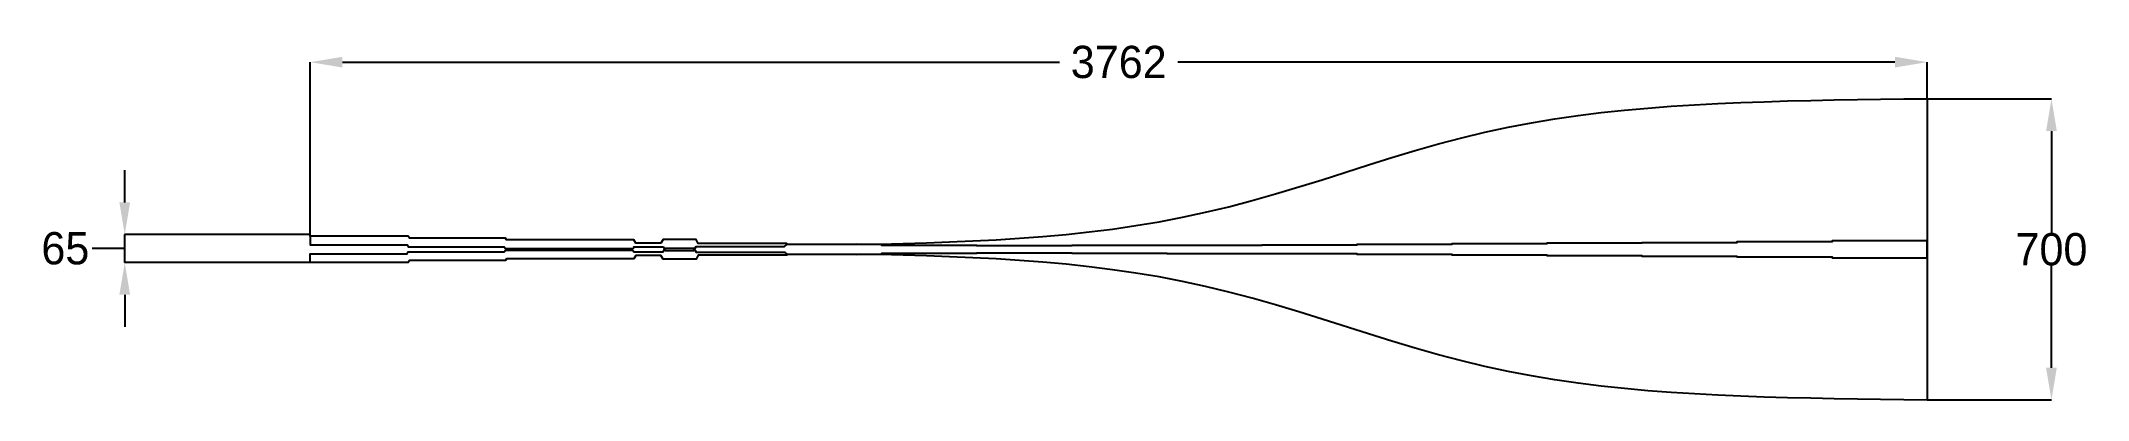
# Model space of a CAD drawing. Extents: x -1735 to 3028, y -350 to 484.
import ezdxf

# ---------------------------------------------------------------- set-up
doc = ezdxf.new("R2010")
doc.units = 0
doc.header["$MEASUREMENT"] = 0
doc.layers.get('0').update_dxf_attribs({"linetype": 'CONTINUOUS'})
doc.layers.get('DEFPOINTS').update_dxf_attribs({"linetype": 'CONTINUOUS'})
doc.layers.add('L001', color=7, linetype='CONTINUOUS')
doc.layers.add('L002', color=7, linetype='CONTINUOUS')
doc.dimstyles.get("Standard").update_dxf_attribs({"dimtxt": 0.18, "dimasz": 0.18, "dimexe": 0.18, "dimexo": 0.0625, "dimgap": 0.09, "dimtad": 0, "dimtih": 1, "dimtoh": 1, "dimdec": 4, "dimzin": 0, "dimdsep": 46, "dimtxsty": 'Standard', "dimcen": 0.09, "dimadec": 0, "dimazin": 0, "dimtfac": 1, "dimtdec": 4, "dimtofl": 0, "dimtmove": 0, "dimatfit": 3, "dimfxl": 0, "dimtolj": 1, "dimtzin": 0, "dimarcsym": 0})

# ---------------------------------------------------------------- blocks, each defined once
blk = doc.blocks.new('*D0')
at = {"color": 0, "linetype": 'ByBlock'}
for p, q in [((-1108.5, 30.6), (-1108.5, 435.3)), ((-1033.5, 435.1), (634.8, 435.1)), ((2578.3, 435.1), (910, 435.1)), ((2653.3, 350.2), (2653.3, 435.3))]:
    blk.add_line(p, q, dxfattribs=at)
for points in [[(-1108.5, 435.1), (-1033.5, 447.6), (-1033.5, 422.6)], [(2653.3, 435.1), (2578.3, 447.6), (2578.3, 422.6)]]:
    blk.add_solid(points, dxfattribs=at)
at = {"layer": 'DEFPOINTS', "color": 0, "linetype": 'ByBlock'}
for p in [(2653.3, 350.1), (-1108.5, 30.6)]:
    blk.add_point(p, dxfattribs=at)
at = {"color": 0, "linetype": 'ByBlock', "insert": (772.4, 435.1), "char_height": 75, "attachment_point": 5}
blk.add_mtext('\\A1;3762', dxfattribs=at)
blk = doc.blocks.new('*D1')
at = {"color": 0, "linetype": 'ByBlock'}
for p, q in [((-1540.1, 109.3), (-1540.1, 184.3)), ((-1540.7, 2.1), (-1615.7, 2.1)), ((-1540.1, 1.9), (-1540.7, 2.1)), ((-1108.6, 34.3), (-1540.3, 34.3)), ((-1540.1, -30.4), (-1540.1, 34.3)), ((-1108.6, -30.4), (-1540.3, -30.4)), ((-1540.1, -105.4), (-1540.1, -180.4))]:
    blk.add_line(p, q, dxfattribs=at)
for points in [[(-1540.1, 34.3), (-1527.6, 109.3), (-1552.6, 109.3)], [(-1540.1, -30.4), (-1527.6, -105.4), (-1552.6, -105.4)]]:
    blk.add_solid(points, dxfattribs=at)
at = {"layer": 'DEFPOINTS', "color": 0, "linetype": 'ByBlock'}
for p in [(-1108.5, 34.3), (-1108.5, -30.4)]:
    blk.add_point(p, dxfattribs=at)
at = {"color": 0, "linetype": 'ByBlock', "insert": (-1678.3, 2.1), "char_height": 75, "attachment_point": 5}
blk.add_mtext('\\A1;65', dxfattribs=at)
blk = doc.blocks.new('*D2')
at = {"color": 0, "linetype": 'ByBlock'}
for p, q in [((2653.4, 349.8), (2942.6, 349.8)), ((2942.5, 274.8), (2942.5, 37.4)), ((2942.5, -275.1), (2942.5, -37.7)), ((2653.4, -350.1), (2942.6, -350.1))]:
    blk.add_line(p, q, dxfattribs=at)
for points in [[(2942.5, 349.8), (2955, 274.8), (2930, 274.8)], [(2942.5, -350.1), (2955, -275.1), (2930, -275.1)]]:
    blk.add_solid(points, dxfattribs=at)
at = {"layer": 'DEFPOINTS', "color": 0, "linetype": 'ByBlock'}
for p in [(2653.3, 349.8), (2653.3, -350.1)]:
    blk.add_point(p, dxfattribs=at)
at = {"color": 0, "linetype": 'ByBlock', "insert": (2942.5, -0.2), "char_height": 75, "attachment_point": 5}
blk.add_mtext('\\A1;700', dxfattribs=at)

msp = doc.modelspace()

# ---------------------------------------------------------------- linework, layer by layer
at = {"layer": 'L001', "color": 10}
msp.add_lwpolyline([(2653.35, -350.1447), (2599.2, -349.6354), (2545.05, -349.0153), (2490.9, -348.2611), (2436.75, -347.3443), (2382.6, -346.2312), (2328.45, -344.8815), (2274.3, -343.2474), (2220.15, -341.2727), (2166, -338.892), (2111.85, -336.0296), (2057.7, -332.5996), (2003.55, -328.5057), (1949.4, -323.6425), (1895.25, -317.8978), (1841.1, -311.1571), (1786.95, -303.3089), (1732.8, -294.254), (1678.65, -283.9156), (1624.5, -272.2519), (1570.35, -259.2689), (1516.2, -245.0322), (1462.05, -229.6748), (1407.9, -213.399), (1353.75, -196.47), (1245.45, -161.9325), (1191.3, -145.0035), (1137.15, -128.7276), (1083, -113.3703), (1028.85, -99.1336), (974.7, -86.1506), (920.55, -74.4869), (866.4, -64.1484), (812.25, -55.0935), (758.1, -47.2454), (703.95, -40.5046), (649.8, -34.76), (595.65, -29.8968), (541.5, -25.8028), (487.35, -22.3728), (433.2, -19.5105), (379.05, -17.1298), (324.9, -15.1551), (270.75, -13.521), (216.6, -12.1712), (162.45, -12.4831), (0, -11.5), (0, -13.425), (-206, -13.425), (-211, -22.425), (-287.5, -22.425), (-292.5, -14.425), (-351, -14.425), (-356, -21.675), (-652, -21.675), (-654.5, -25.675), (-878, -25.675), (-880.5, -30.425), (-1108.5, -30.425), (-1108.5, -10.425), (-883, -10.425), (-880.5, -5.675), (-657, -5.675), (-654.5, -1.675), (-361, -1.675), (-356, 4.575), (-356, 5.575), (-287.5, 5.575), (-282.5, -2.425), (-216, -2.425), (-211, 6.575), (-5, 6.575), (0, 11.5031), (162.45, 12.4831), (216.6, 12.1712), (270.75, 13.521), (324.9, 15.1551), (379.05, 17.1298), (433.2, 19.5105), (487.35, 22.3728), (541.5, 25.8028), (595.65, 29.8968), (649.8, 34.76), (703.95, 40.5046), (758.1, 47.2454), (812.25, 55.0935), (866.4, 64.1484), (920.55, 74.4869), (974.7, 86.1506), (1028.85, 99.1336), (1083, 113.3703), (1137.15, 128.7276), (1191.3, 145.0035), (1245.45, 161.9325), (1353.75, 196.47), (1407.9, 213.399), (1462.05, 229.6748), (1516.2, 245.0322), (1570.35, 259.2689), (1624.5, 272.2519), (1678.65, 283.9156), (1732.8, 294.254), (1786.95, 303.3089), (1841.1, 311.1571), (1895.25, 317.8978), (1949.4, 323.6425), (2003.55, 328.5057), (2057.7, 332.5996), (2111.85, 336.0296), (2166, 338.892), (2220.15, 341.2727), (2274.3, 343.2474), (2328.45, 344.8815), (2382.6, 346.2312), (2436.75, 347.3443), (2490.9, 348.2611), (2545.05, 349.0153), (2599.2, 349.6354), (2653.35, 350.1447), (2653.35, -350.1447)], dxfattribs=at)
at = {"layer": 'L002', "color": 180}
msp.add_lwpolyline([(0, -10.925), (221.0833, -10.925), (221.0833, -8.888), (442.1667, -8.888), (442.1667, -8.333), (663.25, -8.333), (663.25, -8.706), (884.3333, -8.706), (884.3333, -9.352), (1105.4167, -9.352), (1105.4167, -9.858), (1326.5, -9.858), (1326.5, -11.265), (1547.5833, -11.265), (1547.5833, -12.67), (1768.6667, -12.67), (1768.6667, -14.04), (1989.75, -14.04), (1989.75, -15.56), (2210.8333, -15.56), (2210.8333, -17.64), (2431.9167, -17.64), (2431.9167, -20), (2653, -20), (2653, 20), (2431.9167, 20), (2431.9167, 17.64), (2210.8333, 17.64), (2210.8333, 15.56), (1989.75, 15.56), (1989.75, 14.04), (1768.6667, 14.04), (1768.6667, 12.67), (1547.5833, 12.67), (1547.5833, 11.265), (1326.5, 11.265), (1326.5, 9.858), (1105.4167, 9.858), (1105.4167, 9.352), (884.3333, 9.352), (884.3333, 8.706), (663.25, 8.706), (663.25, 8.333), (442.1667, 8.333), (442.1667, 8.888), (221.0833, 8.888), (221.0833, 10.925), (0, 10.925), (0, 13.575), (-206, 13.575), (-211, 22.575), (-287.5, 22.575), (-292.5, 14.575), (-351, 14.575), (-356, 21.825), (-652, 21.825), (-654.5, 25.825), (-878, 25.825), (-880.5, 30.575), (-1108.5, 30.575), (-1108.5, 10.575), (-883, 10.575), (-880.5, 5.825), (-657, 5.825), (-654.5, 1.825), (-361, 1.825), (-356, -5.425), (-287.5, -5.425), (-282.5, 2.575), (-216, 2.575), (-211, -6.425), (-5, -6.425), (0, -10.925)], dxfattribs=at)

# ---------------------------------------------------------------- dimensions: what is measured, and where the dimension line sits
at = {"linetype": 'CONTINUOUS'}
for base, p1, p2, angle, override, picture, middle in [((-1108.5, 435.0983), (2653.35, 350.1447), (-1108.5, 30.575), 180, {"dimtxt": 75, "dimasz": 75, "dimdec": 0, "dimrnd": 1}, '*D0', (772.425, 435.0983)), ((2942.4683, 349.8293), (2653.35, -350.1447), (2653.35, 349.8293), 90, {"dimtxt": 75, "dimasz": 75, "dimdec": 0}, '*D2', (2942.4683, -0.1577)), ((-1540.1051, 34.2597), (-1108.5, -30.425), (-1108.5, 34.2597), 90, {"dimtxt": 75, "dimasz": 75, "dimdec": 0, "dimtdec": 0}, '*D1', (-1678.2964, 2.0785))]:
    dim = msp.add_linear_dim(base=base, p1=p1, p2=p2, angle=angle, dimstyle='Standard', override=override, dxfattribs=at)
    dim.commit()
    dim.dimension.update_dxf_attribs({"geometry": picture, "text_midpoint": middle})

doc.saveas('drawing.dxf')
